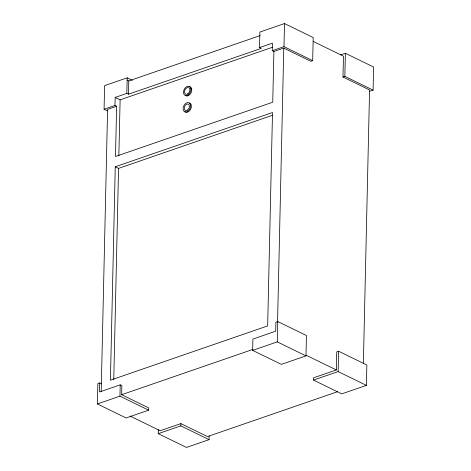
<?xml version="1.0" encoding="UTF-8"?>
<svg xmlns="http://www.w3.org/2000/svg" width="471" height="471" viewBox="0 0 471 471"><rect width="100%" height="100%" fill="white"/><g stroke="black" fill="none" stroke-linecap="round" stroke-linejoin="round"><path stroke-width="0.71" d="M99.717 382.947L99.511 391.99L120.211 384.848L121.859 385.655L121.653 394.698L148.701 407.898L148.648 410.176L126.081 417.96L97.385 403.953L97.85 383.588L99.717 382.947L101.365 383.747M107.335 110.838L104.073 109.248L104.609 85.628L127.176 77.839L132.392 80.388M101.194 391.401L107.594 109.407L116.631 106.287L115.489 156.49L272.738 102.231L273.892 51.498L272.244 50.697L272.415 43.167L259.527 47.612L259.88 32.052L284.513 23.55L313.209 37.556L312.685 60.653L310.819 61.295L283.772 48.089L273.892 51.498M116.631 106.287L114.983 105.48L115.165 97.426L126.823 93.399L128.471 94.206L261.181 48.419L259.527 47.612M115.26 166.775L110.414 380.174L267.663 325.914L272.509 112.51L115.26 166.775L118.557 168.382L272.344 115.318M113.764 379.585L118.557 168.382M118.839 155.919L120.117 99.84L115.165 97.426M148.648 410.176L119.952 396.164L120.211 384.848M126.823 93.399L127.176 77.839M128.471 94.206L128.777 80.918L127.123 80.117M209.136 436.028L209.053 439.661L186.487 447.45L158.25 433.667L158.35 429.299M209.053 439.661L180.817 425.878L180.864 423.606L160.169 430.747L129.972 416.005M252.656 350.371L252.915 339.055L275.682 331.201L275.888 322.152L277.755 321.51L306.444 335.523L305.985 355.882L281.352 364.383L252.656 350.371L277.289 341.875L305.985 355.882M277.554 322.223L283.772 48.089M277.289 341.875L277.755 321.51M312.685 60.653L283.989 46.641L284.513 23.55M313.521 380.085L313.574 377.813L336.335 369.959L336.747 351.866L338.614 351.225L366.85 365.007L366.391 385.372L341.758 393.874L313.521 380.085L338.154 371.59L366.391 385.372M363.371 363.377L369.57 89.979L342.982 76.997L343.459 56.179L313.262 41.436M338.154 371.59L338.614 351.225M345.378 53.264L373.615 67.047L373.091 90.138L344.854 76.355L345.378 53.264L340.586 54.919M128.777 80.918L260.092 35.608M120.117 99.84L272.515 47.253M272.244 50.697L283.989 46.641M104.073 109.248L114.983 105.48M342.982 76.997L344.854 76.355M369.67 91.321L373.091 90.138M121.653 394.698L252.968 349.382M97.385 403.953L119.952 396.164M158.25 433.667L180.817 425.878M337.383 391.754L207.452 436.582L180.864 423.606M190.843 88.477L191.668 88.878M306.138 355.216L336.335 369.959M189.101 86.582A4.981 3.379 -64 0 1 191.226 92.446A4.981 3.379 -64 0 1 185.327 95.425M189.619 103.078A4.987 3.379 -64 0 1 190.572 109.39A4.987 3.379 -64 0 1 184.95 111.786M188.088 94.942A4.981 3.379 -64 0 0 189.925 86.77A4.981 3.379 -64 0 0 183.625 90.98A4.981 3.379 -64 0 0 188.088 94.942M187.841 93.811A3.591 2.432 -64 0 0 189.165 87.924A3.591 2.432 -64 0 0 184.626 90.956A3.591 2.432 -64 0 0 187.841 93.811M187.717 111.303A4.987 3.379 -64 0 0 189.554 103.131A4.987 3.379 -64 0 0 183.248 107.335A4.987 3.379 -64 0 0 187.717 111.303M187.446 110.061A3.456 2.343 -64 0 0 188.718 104.397A3.456 2.343 -64 0 0 184.349 107.311A3.456 2.343 -64 0 0 187.446 110.061"/></g></svg>
